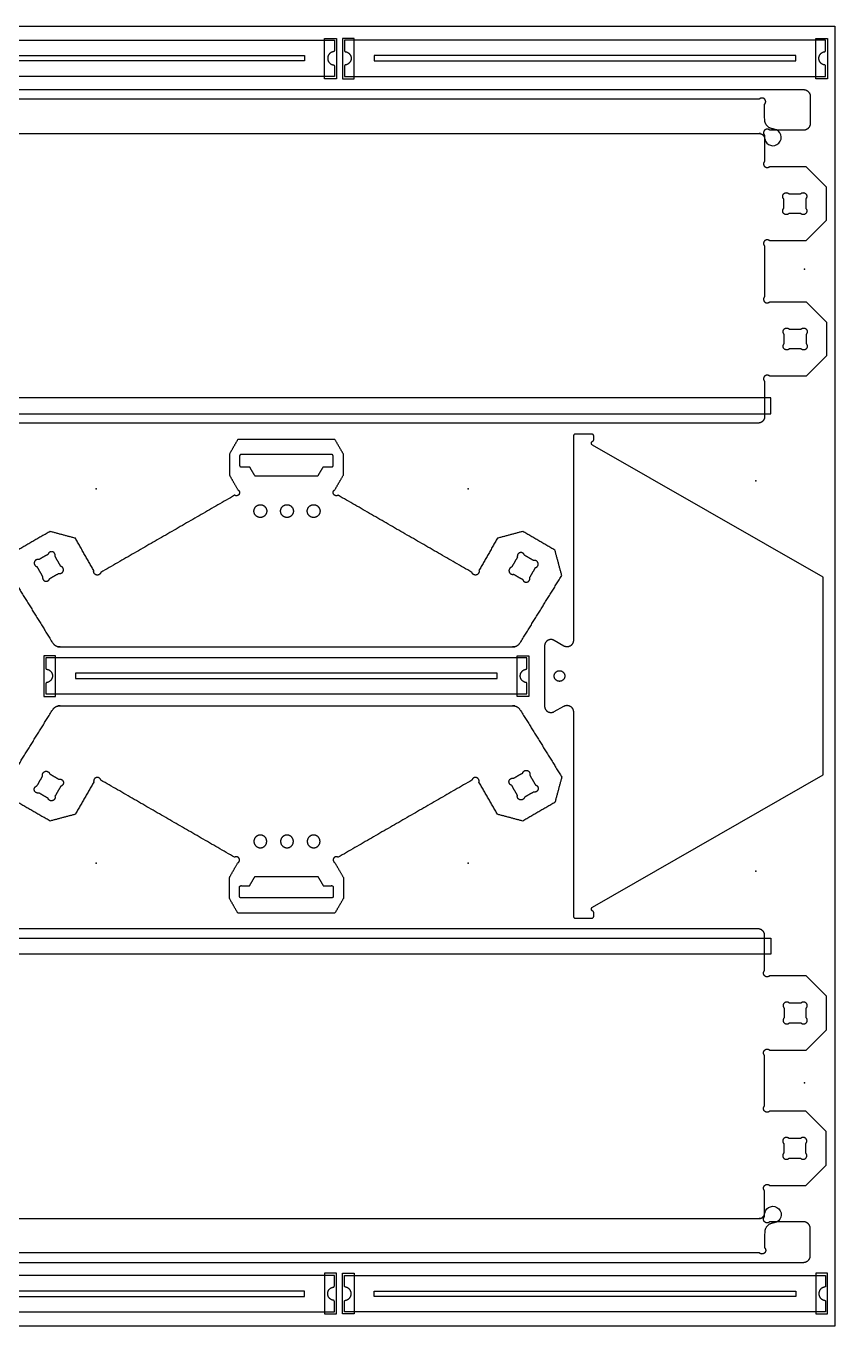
# Model space of a CAD drawing. Header units: millimetres. Extents: x -1 to 403, y -3 to 199.
# Drawn here: x 277.2 to 403.2, y -3.5 to 199 of the extents above; entities that cross this region are included whole.
import ezdxf

# ---------------------------------------------------------------- set-up
doc = ezdxf.new("R2010")
doc.units = ezdxf.units.MM
doc.header["$MEASUREMENT"] = 0
for name, color, linetype, true_color in [('Board Fixings', 6, 'Continuous', 0xff00ff), ('Pockets 10mm', 5, 'Continuous', 0x0000ff), ('Pockets 5mm', 4, 'Continuous', 0x00ffff), ('Profile - inside', 30, 'Continuous', 0xff7f00), ('Profile - outside', 18, 'Continuous', 0x000000), ('Stock Perimeter', 1, 'Continuous', 0xff0007)]:
    doc.layers.add(name, color=color, linetype=linetype, true_color=true_color)

msp = doc.modelspace()

# ---------------------------------------------------------------- linework, layer by layer
at = {"layer": 'Board Fixings'}
for p in [(398.45, 161.14), (390.9, 128.2), (288.16, 126.93), (346.1, 126.93), (288.16, 68.61), (346.1, 68.61), (390.9, 67.35), (398.45, 34.41)]:
    msp.add_point(p, dxfattribs=at)
at = {"layer": 'Pockets 10mm'}
for points in [[(325.56, 190.81), (323.74, 190.81), (323.74, 197.11), (325.56, 197.11)], [(326.52, 190.81), (328.34, 190.81), (328.34, 197.11), (326.52, 197.11)], [(402.05, 190.81), (400.22, 190.81), (400.22, 197.11), (402.05, 197.11)], [(280.02, 94.6), (281.84, 94.6), (281.84, 100.9), (280.02, 100.9)], [(355.54, 94.6), (353.72, 94.6), (353.72, 100.9), (355.54, 100.9)], [(325.56, 4.74), (323.74, 4.74), (323.74, -1.57), (325.56, -1.57)], [(326.52, 4.74), (328.34, 4.74), (328.34, -1.57), (326.52, -1.57)], [(402.05, 4.74), (400.22, 4.74), (400.22, -1.57), (402.05, -1.57)]]:
    msp.add_lwpolyline(points, close=True, dxfattribs=at)
for points, knots in [([(391.45, 187.65), (372.04, 187.65), (352.64, 187.65), (333.24, 187.66), (313.84, 187.65), (294.43, 187.65), (275.03, 187.65)], [-712.913583, -712.913583, -712.913583, -712.913583, -362.279819, -362.279819, -362.279819, -11.646201, -11.646201, -11.646201, -11.646201]), ([(393.75, 182.98), (393.7, 182.98), (393.65, 182.98), (393.6, 182.99), (393.55, 182.99), (393.51, 183), (393.46, 183.01), (393.41, 183.02), (393.36, 183.03), (393.32, 183.05), (393.27, 183.06), (393.22, 183.08), (393.18, 183.1), (393.13, 183.11), (393.09, 183.14), (393.05, 183.16), (393, 183.18), (392.96, 183.21), (392.92, 183.23), (392.88, 183.26), (392.84, 183.29), (392.8, 183.32), (392.76, 183.35), (392.73, 183.39), (392.69, 183.42), (392.66, 183.45), (392.63, 183.49), (392.59, 183.53), (392.56, 183.57), (392.53, 183.61), (392.51, 183.65), (392.48, 183.69), (392.46, 183.73), (392.43, 183.77), (392.41, 183.81), (392.39, 183.86), (392.37, 183.9), (392.35, 183.95), (392.33, 183.99), (392.32, 184.04), (392.31, 184.09), (392.29, 184.14), (392.28, 184.18), (392.27, 184.23), (392.27, 184.28), (392.26, 184.33), (392.26, 184.38), (392.26, 184.43), (392.26, 184.48), (392.25, 185.27), (392.25, 186.05), (392.25, 186.84)], [-741.642316, -741.642316, -741.642316, -741.642316, -740.759583, -740.759583, -740.759583, -739.877179, -739.877179, -739.877179, -738.994775, -738.994775, -738.994775, -738.112371, -738.112371, -738.112371, -737.229968, -737.229968, -737.229968, -736.347564, -736.347564, -736.347564, -735.46516, -735.46516, -735.46516, -734.582757, -734.582757, -734.582757, -733.700353, -733.700353, -733.700353, -732.817949, -732.817949, -732.817949, -731.935545, -731.935545, -731.935545, -731.053142, -731.053142, -731.053142, -730.170738, -730.170738, -730.170738, -729.288334, -729.288334, -729.288334, -728.40593, -728.40593, -728.40593, -727.523527, -727.523527, -727.523527, -713.337698, -713.337698, -713.337698, -713.337698]), ([(392.26, 181.45), (392.45, 180.41), (393.74, 180.03), (395.21, 181.54), (394.79, 182.81), (393.75, 182.98)], [-775.942391, -775.942391, -775.942391, -775.942391, -758.79646, -758.79646, -741.642316, -741.642316, -741.642316, -741.642316]), ([(392.26, 14.1), (392.45, 15.13), (393.74, 15.52), (395.21, 14.01), (394.79, 12.73), (393.75, 12.57)], [-775.942391, -775.942391, -775.942391, -775.942391, -758.79646, -758.79646, -741.642316, -741.642316, -741.642316, -741.642316]), ([(393.75, 12.57), (393.7, 12.57), (393.65, 12.56), (393.6, 12.56), (393.55, 12.55), (393.51, 12.55), (393.46, 12.54), (393.41, 12.53), (393.36, 12.51), (393.32, 12.5), (393.27, 12.49), (393.22, 12.47), (393.18, 12.45), (393.13, 12.43), (393.09, 12.41), (393.05, 12.39), (393, 12.37), (392.96, 12.34), (392.92, 12.31), (392.88, 12.29), (392.84, 12.26), (392.8, 12.23), (392.76, 12.2), (392.73, 12.16), (392.69, 12.13), (392.66, 12.09), (392.63, 12.06), (392.59, 12.02), (392.56, 11.98), (392.53, 11.94), (392.51, 11.9), (392.48, 11.86), (392.46, 11.82), (392.43, 11.78), (392.41, 11.73), (392.39, 11.69), (392.37, 11.64), (392.35, 11.6), (392.33, 11.55), (392.32, 11.51), (392.31, 11.46), (392.29, 11.41), (392.28, 11.36), (392.27, 11.32), (392.27, 11.27), (392.26, 11.22), (392.26, 11.17), (392.26, 11.12), (392.26, 11.06), (392.25, 10.28), (392.25, 9.49), (392.25, 8.71)], [-741.642316, -741.642316, -741.642316, -741.642316, -740.759583, -740.759583, -740.759583, -739.877179, -739.877179, -739.877179, -738.994775, -738.994775, -738.994775, -738.112371, -738.112371, -738.112371, -737.229968, -737.229968, -737.229968, -736.347564, -736.347564, -736.347564, -735.46516, -735.46516, -735.46516, -734.582757, -734.582757, -734.582757, -733.700353, -733.700353, -733.700353, -732.817949, -732.817949, -732.817949, -731.935545, -731.935545, -731.935545, -731.053142, -731.053142, -731.053142, -730.170738, -730.170738, -730.170738, -729.288334, -729.288334, -729.288334, -728.40593, -728.40593, -728.40593, -727.523527, -727.523527, -727.523527, -713.337698, -713.337698, -713.337698, -713.337698]), ([(391.45, 7.9), (372.04, 7.9), (352.64, 7.89), (333.24, 7.89), (313.84, 7.89), (294.43, 7.9), (275.03, 7.9)], [-712.913583, -712.913583, -712.913583, -712.913583, -362.279819, -362.279819, -362.279819, -11.646201, -11.646201, -11.646201, -11.646201])]:
    msp.add_open_spline(points, degree=3, knots=knots, dxfattribs=at)
for points, weights, knots in [([(392.25, 186.84), (392.36, 186.95), (392.42, 187.09), (392.42, 187.24), (392.42, 187.58), (392.18, 187.81), (391.85, 187.81), (391.7, 187.81), (391.56, 187.76), (391.45, 187.65)], [0.853553390825, 0.853553748404, 0.902369284885, 1.00000000027, 0.804737854341, 0.804737854341, 1.00000000027, 0.902369003553, 0.853553467071, 0.853553390823], [-713.3376979, -713.3376979, -713.3376979, -713.3376979, -713.2316694, -713.2316694, -713.2316694, -713.0196117, -713.0196117, -713.0196117, -712.9135829, -712.9135829, -712.9135829, -712.9135829]), ([(274.22, 181.45), (274.22, 181.51), (274.23, 181.56), (274.24, 181.61), (274.25, 181.67), (274.26, 181.72), (274.28, 181.77), (274.3, 181.82), (274.33, 181.87), (274.36, 181.91), (274.39, 181.96), (274.43, 182), (274.46, 182.04), (274.5, 182.08), (274.54, 182.11), (274.59, 182.14), (274.63, 182.17), (274.68, 182.2), (274.73, 182.22), (274.78, 182.24), (274.84, 182.26), (274.89, 182.27), (274.94, 182.28), (275, 182.28), (275.05, 182.28), (294.45, 182.28), (313.84, 182.29), (333.24, 182.29), (352.64, 182.29), (372.03, 182.28), (391.43, 182.28), (391.48, 182.28), (391.54, 182.28), (391.59, 182.27), (391.64, 182.26), (391.7, 182.24), (391.75, 182.22), (391.8, 182.2), (391.84, 182.17), (391.89, 182.14), (391.93, 182.11), (391.98, 182.08), (392.01, 182.04), (392.05, 182), (392.09, 181.96), (392.12, 181.91), (392.15, 181.87), (392.17, 181.82), (392.19, 181.77), (392.22, 181.72), (392.23, 181.67), (392.24, 181.61), (392.25, 181.56), (392.26, 181.51), (392.26, 181.45)], [0.853553390825, 0.85106892907, 0.851325823934, 0.854324075419, 0.851581539463, 0.851581539463, 0.854324075419, 0.851581539463, 0.851581539463, 0.854324075419, 0.851581539463, 0.851581539463, 0.854324075419, 0.851581539463, 0.851581539463, 0.854324075419, 0.851581539463, 0.851581539463, 0.854324075419, 0.851581539463, 0.851581539463, 0.854324075419, 0.851581539463, 0.851581539463, 0.854324075419, 0.854324075419, 0.854324075419, 0.854324075419, 0.854324075419, 0.854324075419, 0.854324075419, 0.851581539463, 0.851581539463, 0.854324075419, 0.851581539463, 0.851581539463, 0.854324075419, 0.851581539463, 0.851581539463, 0.854324075419, 0.851581539463, 0.851581539463, 0.854324075419, 0.851581539463, 0.851581539463, 0.854324075419, 0.851581539463, 0.851581539463, 0.854324075419, 0.851581539463, 0.851581539463, 0.854324075419, 0.851325823934, 0.85106892907, 0.853553390825], [-1492.712626, -1492.712626, -1492.712626, -1492.712626, -1491.731203, -1491.731203, -1491.731203, -1490.749634, -1490.749634, -1490.749634, -1489.768065, -1489.768065, -1489.768065, -1488.786495, -1488.786495, -1488.786495, -1487.804926, -1487.804926, -1487.804926, -1486.823357, -1486.823357, -1486.823357, -1485.841787, -1485.841787, -1485.841787, -1484.860218, -1484.860218, -1484.860218, -1134.327509, -1134.327509, -1134.327509, -783.794799, -783.794799, -783.794799, -782.81323, -782.81323, -782.81323, -781.831661, -781.831661, -781.831661, -780.850091, -780.850091, -780.850091, -779.868522, -779.868522, -779.868522, -778.886952, -778.886952, -778.886952, -777.905383, -777.905383, -777.905383, -776.923814, -776.923814, -776.923814, -775.942391, -775.942391, -775.942391, -775.942391]), ([(274.22, 14.1), (274.22, 14.04), (274.23, 13.99), (274.24, 13.93), (274.25, 13.88), (274.26, 13.83), (274.28, 13.78), (274.3, 13.73), (274.33, 13.68), (274.36, 13.63), (274.39, 13.59), (274.43, 13.55), (274.46, 13.51), (274.5, 13.47), (274.54, 13.44), (274.59, 13.41), (274.63, 13.38), (274.68, 13.35), (274.73, 13.33), (274.78, 13.31), (274.84, 13.29), (274.89, 13.28), (274.94, 13.27), (275, 13.27), (275.05, 13.27), (294.45, 13.26), (313.84, 13.26), (333.24, 13.26), (352.64, 13.26), (372.03, 13.26), (391.43, 13.27), (391.48, 13.27), (391.54, 13.27), (391.59, 13.28), (391.64, 13.29), (391.7, 13.31), (391.75, 13.33), (391.8, 13.35), (391.84, 13.38), (391.89, 13.41), (391.93, 13.44), (391.98, 13.47), (392.01, 13.51), (392.05, 13.55), (392.09, 13.59), (392.12, 13.63), (392.15, 13.68), (392.17, 13.73), (392.19, 13.78), (392.22, 13.83), (392.23, 13.88), (392.24, 13.93), (392.25, 13.99), (392.26, 14.04), (392.26, 14.1)], [0.853553390825, 0.85106892907, 0.851325823934, 0.854324075419, 0.851581539463, 0.851581539463, 0.854324075419, 0.851581539463, 0.851581539463, 0.854324075419, 0.851581539463, 0.851581539463, 0.854324075419, 0.851581539463, 0.851581539463, 0.854324075419, 0.851581539463, 0.851581539463, 0.854324075419, 0.851581539463, 0.851581539463, 0.854324075419, 0.851581539463, 0.851581539463, 0.854324075419, 0.854324075419, 0.854324075419, 0.854324075419, 0.854324075419, 0.854324075419, 0.854324075419, 0.851581539463, 0.851581539463, 0.854324075419, 0.851581539463, 0.851581539463, 0.854324075419, 0.851581539463, 0.851581539463, 0.854324075419, 0.851581539463, 0.851581539463, 0.854324075419, 0.851581539463, 0.851581539463, 0.854324075419, 0.851581539463, 0.851581539463, 0.854324075419, 0.851581539463, 0.851581539463, 0.854324075419, 0.851325823934, 0.85106892907, 0.853553390825], [-1492.712626, -1492.712626, -1492.712626, -1492.712626, -1491.731203, -1491.731203, -1491.731203, -1490.749634, -1490.749634, -1490.749634, -1489.768065, -1489.768065, -1489.768065, -1488.786495, -1488.786495, -1488.786495, -1487.804926, -1487.804926, -1487.804926, -1486.823357, -1486.823357, -1486.823357, -1485.841787, -1485.841787, -1485.841787, -1484.860218, -1484.860218, -1484.860218, -1134.327509, -1134.327509, -1134.327509, -783.794799, -783.794799, -783.794799, -782.81323, -782.81323, -782.81323, -781.831661, -781.831661, -781.831661, -780.850091, -780.850091, -780.850091, -779.868522, -779.868522, -779.868522, -778.886952, -778.886952, -778.886952, -777.905383, -777.905383, -777.905383, -776.923814, -776.923814, -776.923814, -775.942391, -775.942391, -775.942391, -775.942391]), ([(392.25, 8.71), (392.36, 8.6), (392.42, 8.45), (392.42, 8.3), (392.42, 7.97), (392.18, 7.73), (391.85, 7.73), (391.7, 7.73), (391.56, 7.79), (391.45, 7.9)], [0.853553390825, 0.853553748404, 0.902369284885, 1.00000000027, 0.804737854341, 0.804737854341, 1.00000000027, 0.902369003553, 0.853553467071, 0.853553390823], [-713.3376979, -713.3376979, -713.3376979, -713.3376979, -713.2316694, -713.2316694, -713.2316694, -713.0196117, -713.0196117, -713.0196117, -712.9135829, -712.9135829, -712.9135829, -712.9135829])]:
    msp.add_rational_spline(points, weights, degree=3, knots=knots, dxfattribs=at)
for points in [[(393.21, 141.09), (332.77, 141.09), (272.33, 141.09)], [(393.21, 138.62), (393.21, 139.86), (393.21, 141.09)], [(272.33, 138.62), (332.77, 138.62), (393.21, 138.62)], [(272.33, 56.92), (332.77, 56.92), (393.21, 56.92)], [(393.21, 56.92), (393.21, 55.69), (393.21, 54.46)], [(393.21, 54.46), (332.77, 54.46), (272.33, 54.46)]]:
    msp.add_open_spline(points, degree=2, dxfattribs=at)
at = {"layer": 'Pockets 5mm'}
for points in [[(254.98, 194.42), (287.8, 194.42), (320.62, 194.42)], [(320.62, 193.59), (287.8, 193.59), (254.98, 193.59)], [(320.62, 194.42), (320.62, 194), (320.62, 193.59)], [(397.1, 194.42), (364.28, 194.42), (331.46, 194.42)], [(331.46, 194.42), (331.46, 194), (331.46, 193.59)], [(331.46, 193.59), (364.28, 193.59), (397.1, 193.59)], [(397.1, 193.59), (397.1, 194), (397.1, 194.42)], [(350.6, 98.21), (317.78, 98.21), (284.96, 98.21)], [(284.96, 98.21), (284.96, 97.79), (284.96, 97.38)], [(284.96, 97.38), (317.78, 97.38), (350.6, 97.38)], [(350.6, 97.38), (350.6, 97.79), (350.6, 98.21)], [(320.62, 1.96), (287.8, 1.96), (254.98, 1.96)], [(254.98, 1.13), (287.8, 1.13), (320.62, 1.13)], [(320.62, 1.13), (320.62, 1.55), (320.62, 1.96)], [(331.46, 1.13), (331.46, 1.55), (331.46, 1.96)], [(331.46, 1.96), (364.28, 1.96), (397.1, 1.96)], [(397.1, 1.13), (364.28, 1.13), (331.46, 1.13)], [(397.1, 1.96), (397.1, 1.55), (397.1, 1.13)]]:
    msp.add_open_spline(points, degree=2, dxfattribs=at)
at = {"layer": 'Profile - inside'}
for p, q in [((396.04, 172.9), (397.85, 172.9)), ((395.23, 170.62), (395.23, 172.1)), ((398.66, 172.1), (398.66, 170.62)), ((397.85, 169.82), (396.04, 169.82)), ((395.3, 149.54), (395.3, 151.01)), ((396.1, 151.81), (397.91, 151.81)), ((398.72, 151.01), (398.72, 149.54)), ((397.91, 148.73), (396.1, 148.73)), ((397.91, 46.82), (396.1, 46.82)), ((395.3, 46.01), (395.3, 44.54)), ((398.72, 44.54), (398.72, 46.01)), ((396.1, 43.73), (397.91, 43.73)), ((395.23, 24.92), (395.23, 23.45)), ((397.85, 25.73), (396.04, 25.73)), ((398.66, 23.45), (398.66, 24.92)), ((396.04, 22.65), (397.85, 22.65))]:
    msp.add_line(p, q, dxfattribs=at)
for points, weights, knots in [([(395.23, 172.1), (395.07, 172.26), (395.07, 172.5), (395.07, 173.07), (395.64, 173.07), (395.87, 173.07), (396.04, 172.9)], [0.853553390595, 0.853553926963, 1, 0.707106781187, 1, 0.853553504965, 0.853553390593], [30.1818537, 30.1818537, 30.1818537, 30.2878822, 30.2878822, 30.4999399, 30.4999399, 30.6059687, 30.6059687, 30.6059687]), ([(397.85, 172.9), (398.02, 173.07), (398.25, 173.07), (398.82, 173.07), (398.82, 172.5), (398.82, 172.26), (398.66, 172.1)], [0.853553390594, 0.853553630516, 1, 0.707106781187, 1, 0.853553961879, 0.853553390596], [41.5244294, 41.5244294, 41.5244294, 41.6304581, 41.6304581, 41.8425159, 41.8425159, 41.9485444, 41.9485444, 41.9485444]), ([(396.04, 169.82), (395.87, 169.65), (395.64, 169.65), (395.07, 169.65), (395.07, 170.22), (395.07, 170.46), (395.23, 170.62)], [0.853553390593, 0.85355349534, 1, 0.707106781187, 1, 0.853553961879, 0.853553390596], [20.8984086, 20.8984086, 20.8984086, 21.0044374, 21.0044374, 21.2164952, 21.2164952, 21.3225236, 21.3225236, 21.3225236]), ([(398.66, 170.62), (398.82, 170.46), (398.82, 170.22), (398.82, 169.65), (398.25, 169.65), (398.02, 169.65), (397.85, 169.82)], [0.853553390595, 0.853553926963, 1, 0.707106781187, 1, 0.853555348646, 0.853553390619], [50.8078744, 50.8078744, 50.8078744, 50.9139033, 50.9139033, 51.1259616, 51.1259616, 51.2319894, 51.2319894, 51.2319894]), ([(395.3, 151.01), (395.13, 151.17), (395.13, 151.41), (395.13, 151.98), (395.7, 151.98), (395.94, 151.98), (396.1, 151.81)], [0.853553390595, 0.853553926963, 1, 0.707106781187, 1, 0.853553504965, 0.853553390593], [30.1818537, 30.1818537, 30.1818537, 30.2878822, 30.2878822, 30.4999399, 30.4999399, 30.6059687, 30.6059687, 30.6059687]), ([(397.91, 151.81), (398.08, 151.98), (398.32, 151.98), (398.89, 151.98), (398.89, 151.41), (398.89, 151.17), (398.72, 151.01)], [0.853553390594, 0.853553630516, 1, 0.707106781187, 1, 0.853553961879, 0.853553390596], [41.5244294, 41.5244294, 41.5244294, 41.6304581, 41.6304581, 41.8425159, 41.8425159, 41.9485444, 41.9485444, 41.9485444]), ([(396.1, 148.73), (395.94, 148.57), (395.7, 148.57), (395.13, 148.57), (395.13, 149.14), (395.13, 149.37), (395.3, 149.54)], [0.853553390593, 0.85355349534, 1, 0.707106781187, 1, 0.853553961879, 0.853553390596], [20.8984086, 20.8984086, 20.8984086, 21.0044374, 21.0044374, 21.2164952, 21.2164952, 21.3225236, 21.3225236, 21.3225236]), ([(398.72, 149.54), (398.89, 149.37), (398.89, 149.13), (398.89, 148.57), (398.32, 148.57), (398.08, 148.57), (397.91, 148.73)], [0.853553390595, 0.853553926963, 1, 0.707106781187, 1, 0.853555348646, 0.853553390619], [50.8078744, 50.8078744, 50.8078744, 50.9139033, 50.9139033, 51.1259616, 51.1259616, 51.2319894, 51.2319894, 51.2319894]), ([(313.73, 122.47), (314.72, 122.47), (314.72, 123.46), (314.72, 124.46), (313.73, 124.46), (312.73, 124.46), (312.73, 123.46), (312.73, 122.47), (313.73, 122.47)], [1, 0.707106781187, 1, 0.707106781187, 1, 0.707106781187, 1, 0.707106781187, 1], [0, 0, 0, 9.424778, 9.424778, 18.849556, 18.849556, 28.274334, 28.274334, 37.699112, 37.699112, 37.699112]), ([(317.88, 122.47), (318.87, 122.47), (318.87, 123.46), (318.87, 124.46), (317.88, 124.46), (316.88, 124.46), (316.88, 123.46), (316.88, 122.47), (317.88, 122.47)], [1, 0.707106781187, 1, 0.707106781187, 1, 0.707106781187, 1, 0.707106781187, 1], [0, 0, 0, 9.424778, 9.424778, 18.849556, 18.849556, 28.274334, 28.274334, 37.699112, 37.699112, 37.699112]), ([(322.03, 122.47), (323.02, 122.47), (323.02, 123.46), (323.02, 124.46), (322.03, 124.46), (321.03, 124.46), (321.03, 123.46), (321.03, 122.47), (322.03, 122.47)], [1, 0.707106781187, 1, 0.707106781187, 1, 0.707106781187, 1, 0.707106781187, 1], [0, 0, 0, 9.424778, 9.424778, 18.849556, 18.849556, 28.274334, 28.274334, 37.699112, 37.699112, 37.699112]), ([(279.24, 115.91), (279.01, 115.97), (278.8, 115.86), (278.31, 115.57), (278.59, 115.08), (278.71, 114.87), (278.94, 114.81)], [1, 0.923879837298, 1, 0.707106781186, 1, 0.923879414393, 1], [94.352828, 94.352828, 94.352828, 97.04595, 97.04595, 102.432211, 102.432211, 105.125342, 105.125342, 105.125342]), ([(281.75, 116.42), (281.82, 116.65), (281.7, 116.86), (281.42, 117.35), (280.92, 117.07), (280.72, 116.95), (280.66, 116.72)], [1, 0.923879742925, 1, 0.707106781186, 1, 0.923879873536, 1], [73.720986, 73.720986, 73.720986, 76.414116, 76.414116, 81.800376, 81.800376, 84.493498, 84.493498, 84.493498]), ([(354.86, 116.58), (354.8, 116.81), (354.59, 116.93), (354.1, 117.21), (353.82, 116.72), (353.7, 116.51), (353.76, 116.28)], [1, 0.923879837298, 1, 0.707106781187, 1, 0.923879742925, 1], [52.106, 52.106, 52.106, 54.799122, 54.799122, 60.185383, 60.185383, 62.878512, 62.878512, 62.878512]), ([(356.57, 114.66), (356.8, 114.73), (356.92, 114.93), (357.2, 115.42), (356.71, 115.71), (356.51, 115.82), (356.28, 115.76)], [1, 0.923879414393, 1, 0.707106781186, 1, 0.923879873536, 1], [115.967655, 115.967655, 115.967655, 118.660786, 118.660786, 124.047046, 124.047046, 126.740168, 126.740168, 126.740168]), ([(282.35, 113.76), (282.58, 113.7), (282.78, 113.82), (283.27, 114.1), (282.99, 114.59), (282.87, 114.8), (282.65, 114.86)], [0.999999963703, 0.923880000398, 1, 0.707106781186, 1, 0.92386330541, 0.999999963695], [52.106, 52.106, 52.106, 54.799122, 54.799122, 60.185383, 60.185383, 62.87859, 62.87859, 62.87859]), ([(352.86, 114.73), (352.63, 114.66), (352.52, 114.46), (352.23, 113.97), (352.73, 113.68), (352.93, 113.56), (353.16, 113.63)], [0.999999963695, 0.923863232921, 1, 0.707106781186, 1, 0.923879909774, 1], [73.720908, 73.720908, 73.720908, 76.414115, 76.414115, 81.800376, 81.800376, 84.493498, 84.493498, 84.493498]), ([(279.83, 113.25), (279.77, 113.02), (279.88, 112.82), (280.17, 112.32), (280.66, 112.61), (280.86, 112.72), (280.93, 112.95)], [1, 0.92390218504, 1, 0.707106781186, 1, 0.923879873536, 1], [115.967738, 115.967738, 115.967738, 118.660786, 118.660786, 124.047047, 124.047047, 126.740169, 126.740169, 126.740169]), ([(354.58, 112.81), (354.64, 112.58), (354.84, 112.46), (355.33, 112.18), (355.62, 112.67), (355.74, 112.88), (355.67, 113.1)], [1, 0.923879909774, 1, 0.707106781186, 1, 0.923902275638, 0.999999963714], [94.352828, 94.352828, 94.352828, 97.045951, 97.045951, 102.432211, 102.432211, 105.125259, 105.125259, 105.125259]), ([(361.14, 97.77), (361.14, 98.6), (360.31, 98.6), (359.48, 98.6), (359.48, 97.77), (359.48, 96.94), (360.31, 96.94), (361.14, 96.94), (361.14, 97.77)], [1, 0.707106781187, 1, 0.707106781187, 1, 0.707106781187, 1, 0.707106781187, 1], [0, 0, 0, 7.853982, 7.853982, 15.707963, 15.707963, 23.561945, 23.561945, 31.415927, 31.415927, 31.415927]), ([(354.58, 82.66), (354.64, 82.88), (354.84, 83), (355.33, 83.29), (355.62, 82.79), (355.74, 82.59), (355.67, 82.36)], [1, 0.923879909774, 1, 0.707106781186, 1, 0.923902275638, 0.999999963714], [94.352828, 94.352828, 94.352828, 97.045951, 97.045951, 102.432211, 102.432211, 105.125259, 105.125259, 105.125259]), ([(279.83, 82.21), (279.77, 82.44), (279.88, 82.65), (280.17, 83.14), (280.66, 82.86), (280.86, 82.74), (280.93, 82.51)], [1, 0.92390218504, 1, 0.707106781186, 1, 0.923879873536, 1], [115.967738, 115.967738, 115.967738, 118.660786, 118.660786, 124.047047, 124.047047, 126.740169, 126.740169, 126.740169]), ([(282.35, 81.7), (282.58, 81.76), (282.78, 81.65), (283.27, 81.37), (282.99, 80.87), (282.87, 80.67), (282.65, 80.6)], [0.999999963703, 0.923880000398, 1, 0.707106781186, 1, 0.92386330541, 0.999999963695], [52.106, 52.106, 52.106, 54.799122, 54.799122, 60.185383, 60.185383, 62.87859, 62.87859, 62.87859]), ([(352.86, 80.74), (352.63, 80.8), (352.52, 81), (352.23, 81.5), (352.73, 81.78), (352.93, 81.9), (353.16, 81.84)], [0.999999963695, 0.923863232921, 1, 0.707106781186, 1, 0.923879909774, 1], [73.720908, 73.720908, 73.720908, 76.414115, 76.414115, 81.800376, 81.800376, 84.493498, 84.493498, 84.493498]), ([(279.24, 79.55), (279.01, 79.49), (278.8, 79.61), (278.31, 79.89), (278.59, 80.38), (278.71, 80.59), (278.94, 80.65)], [1, 0.923879837298, 1, 0.707106781186, 1, 0.923879414393, 1], [94.352828, 94.352828, 94.352828, 97.04595, 97.04595, 102.432211, 102.432211, 105.125342, 105.125342, 105.125342]), ([(281.75, 79.04), (281.82, 78.81), (281.7, 78.61), (281.42, 78.12), (280.92, 78.4), (280.72, 78.51), (280.66, 78.74)], [1, 0.923879742925, 1, 0.707106781186, 1, 0.923879873536, 1], [73.720986, 73.720986, 73.720986, 76.414116, 76.414116, 81.800376, 81.800376, 84.493498, 84.493498, 84.493498]), ([(354.86, 78.88), (354.8, 78.66), (354.59, 78.54), (354.1, 78.25), (353.82, 78.75), (353.7, 78.95), (353.76, 79.18)], [1, 0.923879837298, 1, 0.707106781187, 1, 0.923879742925, 1], [52.106, 52.106, 52.106, 54.799122, 54.799122, 60.185383, 60.185383, 62.878512, 62.878512, 62.878512]), ([(356.57, 80.8), (356.8, 80.74), (356.92, 80.54), (357.2, 80.04), (356.71, 79.76), (356.51, 79.64), (356.28, 79.7)], [1, 0.923879414393, 1, 0.707106781186, 1, 0.923879873536, 1], [115.967655, 115.967655, 115.967655, 118.660786, 118.660786, 124.047046, 124.047046, 126.740168, 126.740168, 126.740168]), ([(313.73, 73), (314.72, 73), (314.72, 72), (314.72, 71.01), (313.73, 71.01), (312.73, 71.01), (312.73, 72), (312.73, 73), (313.73, 73)], [1, 0.707106781187, 1, 0.707106781187, 1, 0.707106781187, 1, 0.707106781187, 1], [0, 0, 0, 9.424778, 9.424778, 18.849556, 18.849556, 28.274334, 28.274334, 37.699112, 37.699112, 37.699112]), ([(317.88, 73), (318.87, 73), (318.87, 72), (318.87, 71.01), (317.88, 71.01), (316.88, 71.01), (316.88, 72), (316.88, 73), (317.88, 73)], [1, 0.707106781187, 1, 0.707106781187, 1, 0.707106781187, 1, 0.707106781187, 1], [0, 0, 0, 9.424778, 9.424778, 18.849556, 18.849556, 28.274334, 28.274334, 37.699112, 37.699112, 37.699112]), ([(322.03, 73), (323.02, 73), (323.02, 72), (323.02, 71.01), (322.03, 71.01), (321.03, 71.01), (321.03, 72), (321.03, 73), (322.03, 73)], [1, 0.707106781187, 1, 0.707106781187, 1, 0.707106781187, 1, 0.707106781187, 1], [0, 0, 0, 9.424778, 9.424778, 18.849556, 18.849556, 28.274334, 28.274334, 37.699112, 37.699112, 37.699112]), ([(396.1, 46.82), (395.94, 46.98), (395.7, 46.98), (395.13, 46.98), (395.13, 46.41), (395.13, 46.18), (395.3, 46.01)], [0.853553390593, 0.85355349534, 1, 0.707106781187, 1, 0.853553961879, 0.853553390596], [20.8984086, 20.8984086, 20.8984086, 21.0044374, 21.0044374, 21.2164952, 21.2164952, 21.3225236, 21.3225236, 21.3225236]), ([(398.72, 46.01), (398.89, 46.18), (398.89, 46.41), (398.89, 46.98), (398.32, 46.98), (398.08, 46.98), (397.91, 46.82)], [0.853553390595, 0.853553926963, 1, 0.707106781187, 1, 0.853555348646, 0.853553390619], [50.8078744, 50.8078744, 50.8078744, 50.9139033, 50.9139033, 51.1259616, 51.1259616, 51.2319894, 51.2319894, 51.2319894]), ([(395.3, 44.54), (395.13, 44.37), (395.13, 44.14), (395.13, 43.57), (395.7, 43.57), (395.94, 43.57), (396.1, 43.73)], [0.853553390595, 0.853553926963, 1, 0.707106781187, 1, 0.853553504965, 0.853553390593], [30.1818537, 30.1818537, 30.1818537, 30.2878822, 30.2878822, 30.4999399, 30.4999399, 30.6059687, 30.6059687, 30.6059687]), ([(397.91, 43.73), (398.08, 43.57), (398.32, 43.57), (398.89, 43.57), (398.89, 44.14), (398.89, 44.37), (398.72, 44.54)], [0.853553390594, 0.853553630516, 1, 0.707106781187, 1, 0.853553961879, 0.853553390596], [41.5244294, 41.5244294, 41.5244294, 41.6304581, 41.6304581, 41.8425159, 41.8425159, 41.9485444, 41.9485444, 41.9485444]), ([(396.04, 25.73), (395.87, 25.89), (395.64, 25.89), (395.07, 25.89), (395.07, 25.33), (395.07, 25.09), (395.23, 24.92)], [0.853553390593, 0.85355349534, 1, 0.707106781187, 1, 0.853553961879, 0.853553390596], [20.8984086, 20.8984086, 20.8984086, 21.0044374, 21.0044374, 21.2164952, 21.2164952, 21.3225236, 21.3225236, 21.3225236]), ([(398.66, 24.92), (398.82, 25.09), (398.82, 25.33), (398.82, 25.89), (398.25, 25.89), (398.02, 25.89), (397.85, 25.73)], [0.853553390595, 0.853553926963, 1, 0.707106781187, 1, 0.853555348646, 0.853553390619], [50.8078744, 50.8078744, 50.8078744, 50.9139033, 50.9139033, 51.1259616, 51.1259616, 51.2319894, 51.2319894, 51.2319894]), ([(395.23, 23.45), (395.07, 23.29), (395.07, 23.05), (395.07, 22.48), (395.64, 22.48), (395.87, 22.48), (396.04, 22.65)], [0.853553390595, 0.853553926963, 1, 0.707106781187, 1, 0.853553504965, 0.853553390593], [30.1818537, 30.1818537, 30.1818537, 30.2878822, 30.2878822, 30.4999399, 30.4999399, 30.6059687, 30.6059687, 30.6059687]), ([(397.85, 22.65), (398.02, 22.48), (398.25, 22.48), (398.82, 22.48), (398.82, 23.05), (398.82, 23.29), (398.66, 23.45)], [0.853553390594, 0.853553630516, 1, 0.707106781187, 1, 0.853553961879, 0.853553390596], [41.5244294, 41.5244294, 41.5244294, 41.6304581, 41.6304581, 41.8425159, 41.8425159, 41.9485444, 41.9485444, 41.9485444])]:
    msp.add_rational_spline(points, weights, degree=2, knots=knots, dxfattribs=at)
for points, weights in [([(310.8, 132.27), (310.58, 132.31), (310.5, 132.1)], [1, 0.765354452738, 0.999999888112]), ([(325.06, 132.1), (324.98, 132.31), (324.76, 132.27)], [1, 0.765355156393, 1]), ([(310.5, 130.52), (310.58, 130.31), (310.8, 130.35)], [1, 0.761825870396, 0.99999988643]), ([(324.76, 130.35), (324.98, 130.31), (325.06, 130.52)], [1, 0.761825813611, 1]), ([(310.5, 64.95), (310.58, 65.16), (310.8, 65.11)], [1, 0.761825870396, 0.99999988643]), ([(324.76, 65.11), (324.98, 65.16), (325.06, 64.95)], [1, 0.761825813611, 1]), ([(310.8, 63.2), (310.58, 63.16), (310.5, 63.36)], [1, 0.765354452738, 0.999999888112]), ([(325.06, 63.36), (324.98, 63.16), (324.76, 63.2)], [1, 0.765355156393, 1])]:
    msp.add_rational_spline(points, weights, degree=2, dxfattribs=at)
for points in [[(310.5, 132.1), (310.5, 131.31), (310.5, 130.52)], [(324.76, 132.27), (317.78, 132.27), (310.8, 132.27)], [(325.06, 130.52), (325.06, 131.31), (325.06, 132.1)], [(310.8, 130.35), (311.42, 130.35), (312.04, 130.35)], [(312.04, 130.35), (312.45, 129.65), (312.87, 128.94)], [(322.7, 128.94), (323.11, 129.65), (323.52, 130.35)], [(323.52, 130.35), (324.14, 130.35), (324.76, 130.35)], [(312.87, 128.94), (317.78, 128.94), (322.7, 128.94)], [(280.66, 116.72), (279.95, 116.32), (279.24, 115.91)], [(282.65, 114.86), (282.2, 115.64), (281.75, 116.42)], [(353.76, 116.28), (353.31, 115.51), (352.86, 114.73)], [(356.28, 115.76), (355.57, 116.17), (354.86, 116.58)], [(278.94, 114.81), (279.38, 114.03), (279.83, 113.25)], [(280.93, 112.95), (281.64, 113.36), (282.35, 113.76)], [(353.16, 113.63), (353.87, 113.22), (354.58, 112.81)], [(355.67, 113.1), (356.12, 113.88), (356.57, 114.66)], [(278.94, 80.65), (279.38, 81.43), (279.83, 82.21)], [(280.93, 82.51), (281.64, 82.11), (282.35, 81.7)], [(353.16, 81.84), (353.87, 82.25), (354.58, 82.66)], [(355.67, 82.36), (356.12, 81.58), (356.57, 80.8)], [(280.66, 78.74), (279.95, 79.15), (279.24, 79.55)], [(282.65, 80.6), (282.2, 79.82), (281.75, 79.04)], [(353.76, 79.18), (353.31, 79.96), (352.86, 80.74)], [(356.28, 79.7), (355.57, 79.29), (354.86, 78.88)], [(310.5, 63.36), (310.5, 64.16), (310.5, 64.95)], [(310.8, 65.11), (311.42, 65.11), (312.04, 65.11)], [(312.04, 65.11), (312.45, 65.82), (312.87, 66.52)], [(312.87, 66.52), (317.78, 66.52), (322.7, 66.52)], [(322.7, 66.52), (323.11, 65.82), (323.52, 65.11)], [(323.52, 65.11), (324.14, 65.11), (324.76, 65.11)], [(325.06, 64.95), (325.06, 64.16), (325.06, 63.36)], [(324.76, 63.2), (317.78, 63.2), (310.8, 63.2)]]:
    msp.add_open_spline(points, degree=2, dxfattribs=at)
at = {"layer": 'Profile - outside'}
for p, q in [((250.34, 196.82), (325.25, 196.82)), ((325.25, 196.82), (325.25, 195.19)), ((401.74, 196.82), (326.83, 196.82)), ((326.83, 196.82), (326.83, 195.19)), ((401.74, 195.19), (401.74, 196.82)), ((325.25, 192.81), (325.25, 191.18)), ((326.83, 192.81), (326.83, 191.18)), ((401.74, 191.18), (401.74, 192.81)), ((325.25, 191.18), (250.34, 191.18)), ((326.83, 191.18), (401.74, 191.18)), ((268.15, 189.12), (398.31, 189.12)), ((399.36, 188.07), (399.36, 183.85)), ((392.25, 181.99), (392.25, 177.96)), ((393.05, 177.15), (398.66, 177.15)), ((398.66, 177.15), (401.82, 173.99)), ((401.82, 173.99), (401.82, 168.72)), ((401.82, 168.72), (398.66, 165.56)), ((392.25, 164.75), (392.25, 163.98)), ((398.66, 165.56), (393.05, 165.56)), ((392.25, 163.98), (392.25, 157.65)), ((392.25, 157.65), (392.25, 156.88)), ((393.05, 156.07), (398.72, 156.07)), ((398.72, 156.07), (401.88, 152.91)), ((401.88, 152.91), (401.88, 147.64)), ((401.88, 147.64), (398.72, 144.48)), ((398.72, 144.48), (393.05, 144.48)), ((392.25, 143.67), (392.25, 138.18)), ((391.25, 137.18), (275.21, 137.18)), ((362.47, 135.13), (362.47, 103.31)), ((365.31, 135.46), (362.8, 135.46)), ((401.38, 113.15), (365.46, 133.74)), ((365.65, 134.64), (365.65, 135.13)), ((401.38, 82.4), (401.38, 113.15)), ((361, 102.43), (359.49, 103.31)), ((357.99, 102.46), (357.99, 93.09)), ((355.23, 100.61), (280.33, 100.61)), ((280.33, 100.61), (280.33, 98.98)), ((355.23, 98.98), (355.23, 100.61)), ((280.33, 96.6), (280.33, 94.97)), ((355.23, 94.97), (355.23, 96.6)), ((280.33, 94.97), (355.23, 94.97)), ((359.47, 92.22), (360.99, 93.08)), ((362.47, 92.21), (362.47, 60.37)), ((365.46, 61.76), (401.38, 82.4)), ((365.65, 60.37), (365.65, 60.86)), ((362.8, 60.04), (365.31, 60.04)), ((391.25, 58.37), (275.21, 58.37)), ((392.25, 51.88), (392.25, 57.37)), ((398.72, 51.07), (393.05, 51.07)), ((401.88, 47.91), (398.72, 51.07)), ((401.88, 42.64), (401.88, 47.91)), ((398.72, 39.48), (401.88, 42.64)), ((392.25, 37.9), (392.25, 38.67)), ((393.05, 39.48), (398.72, 39.48)), ((392.25, 31.57), (392.25, 37.9)), ((392.25, 30.8), (392.25, 31.57)), ((398.66, 29.99), (393.05, 29.99)), ((401.82, 26.83), (398.66, 29.99)), ((401.82, 21.56), (401.82, 26.83)), ((398.66, 18.4), (401.82, 21.56)), ((393.05, 18.4), (398.66, 18.4)), ((392.25, 13.56), (392.25, 17.59)), ((399.36, 7.48), (399.36, 11.7)), ((268.15, 6.43), (398.31, 6.43)), ((325.25, 4.37), (250.34, 4.37)), ((325.25, 2.74), (325.25, 4.37)), ((326.83, 2.74), (326.83, 4.37)), ((326.83, 4.37), (401.74, 4.37)), ((401.74, 4.37), (401.74, 2.74)), ((325.25, -1.28), (325.25, 0.35)), ((326.83, -1.28), (326.83, 0.35)), ((401.74, 0.35), (401.74, -1.28)), ((250.34, -1.28), (325.25, -1.28)), ((401.74, -1.28), (326.83, -1.28))]:
    msp.add_line(p, q, dxfattribs=at)
for points, weights, knots in [([(325.11, 195.03), (324.21, 194.9), (324.21, 194), (324.21, 193.1), (325.11, 192.97)], [1, 0.754298029456, 1, 0.754298029456, 1], [443.799671, 443.799671, 443.799671, 452.752322, 452.752322, 461.704973, 461.704973, 461.704973]), ([(326.97, 195.03), (327.87, 194.9), (327.87, 194), (327.87, 193.1), (326.97, 192.97)], [1, 0.754298029456, 1, 0.754298029456, 1], [443.799671, 443.799671, 443.799671, 452.752322, 452.752322, 461.704973, 461.704973, 461.704973]), ([(401.59, 192.97), (400.7, 193.1), (400.7, 194), (400.7, 194.9), (401.59, 195.03)], [1, 0.754298029456, 1, 0.754298029456, 1], [935.458796, 935.458796, 935.458796, 944.411447, 944.411447, 953.364098, 953.364098, 953.364098]), ([(393.05, 182.8), (392.88, 182.96), (392.65, 182.96), (392.08, 182.96), (392.08, 182.39), (392.08, 182.16), (392.25, 181.99)], [0.99999944135, 0.9999994918, 1.17157222075, 0.828426661945, 1.17157222075, 0.999999476234, 0.99999944135], [6227.2440568, 6227.2440568, 6227.2440568, 6227.3500856, 6227.3500856, 6227.5621432, 6227.5621432, 6227.6681719, 6227.6681719, 6227.6681719]), ([(392.25, 177.96), (392.08, 177.79), (392.08, 177.55), (392.08, 176.99), (392.65, 176.99), (392.88, 176.99), (393.05, 177.15)], [0.99999944135, 0.999999811532, 1.17157222075, 0.828426661945, 1.17157222075, 0.999999582135, 0.999999441349], [6251.9694956, 6251.9694956, 6251.9694956, 6252.0755242, 6252.0755242, 6252.2875819, 6252.2875819, 6252.3936107, 6252.3936107, 6252.3936107]), ([(393.05, 165.56), (392.88, 165.72), (392.65, 165.72), (392.08, 165.72), (392.08, 165.15), (392.08, 164.92), (392.25, 164.75)], [0.999999441349, 0.999999450892, 1.17157222075, 0.828426661945, 1.17157222075, 0.999999558045, 0.999999441349], [6405.5608107, 6405.5608107, 6405.5608107, 6405.6668395, 6405.6668395, 6405.8788971, 6405.8788971, 6405.9849258, 6405.9849258, 6405.9849258]), ([(392.25, 156.88), (392.08, 156.71), (392.08, 156.47), (392.08, 155.9), (392.65, 155.9), (392.88, 155.9), (393.05, 156.07)], [0.999999441349, 0.999999529184, 1.17157222075, 0.828426661945, 1.17157222075, 0.999999582135, 0.999999441349], [6453.4362427, 6453.4362427, 6453.4362427, 6453.5422714, 6453.5422714, 6453.754329, 6453.754329, 6453.8603577, 6453.8603577, 6453.8603577]), ([(393.05, 144.48), (392.88, 144.64), (392.65, 144.64), (392.08, 144.64), (392.08, 144.07), (392.08, 143.84), (392.25, 143.67)], [0.999999441349, 0.999999573611, 1.17157222075, 0.828426661945, 1.17157222075, 1.0000015783, 0.999999441376], [4162.7994097, 4162.7994097, 4162.7994097, 4162.9054387, 4162.9054387, 4163.117497, 4163.117497, 4163.2235248, 4163.2235248, 4163.2235248]), ([(365.46, 133.74), (365.27, 133.83), (365.27, 134.04), (365.27, 134.25), (365.46, 134.34)], [1, 0.847724848596, 1, 0.847724848596, 1], [10843.129107, 10843.129107, 10843.129107, 10845.365568, 10845.365568, 10847.602028, 10847.602028, 10847.602028]), ([(310.22, 126.79), (310.41, 126.69), (310.47, 126.49), (310.53, 126.28), (310.42, 126.1), (310.32, 125.91), (310.11, 125.86), (309.9, 125.81), (309.72, 125.93)], [1, 0.918949415604, 1, 0.918949415604, 1, 0.918949415604, 1, 0.918949415604, 1], [477.473507, 477.473507, 477.473507, 479.905836, 479.905836, 482.338164, 482.338164, 484.770493, 484.770493, 487.202821, 487.202821, 487.202821]), ([(325.84, 125.93), (325.66, 125.81), (325.45, 125.86), (325.25, 125.91), (325.14, 126.1), (325.03, 126.28), (325.09, 126.49), (325.15, 126.69), (325.34, 126.79)], [0.999999961352, 0.918949434928, 1, 0.918949415604, 1, 0.918949415604, 1, 0.918949415604, 1], [1624.402976, 1624.402976, 1624.402976, 1626.835304, 1626.835304, 1629.267633, 1629.267633, 1631.699962, 1631.699962, 1634.13229, 1634.13229, 1634.13229]), ([(274.89, 113.43), (278.13, 108.2), (281.37, 102.96), (281.76, 102.33), (282.5, 102.33), (317.78, 102.33), (353.06, 102.33), (353.8, 102.33), (354.19, 102.96), (357.43, 108.2), (360.67, 113.43)], [1, 1, 1, 0.873547940575, 1, 1, 1, 0.873203471259, 1, 0.999999996133, 1], [760.988656, 760.988656, 760.988656, 835.170565, 835.170565, 843.304194, 843.304194, 1268.329772, 1268.329772, 1276.474718, 1276.474718, 1350.644296, 1350.644296, 1350.644296]), ([(288.89, 113.92), (288.78, 113.5), (288.34, 113.5), (287.77, 113.5), (287.77, 114.06), (287.77, 114.14), (287.79, 114.21)], [1, 0.793509785128, 1, 0.707106781186, 1, 0.94821384591, 0.914740206984], [632.055427, 632.055427, 632.055427, 636.542219, 636.542219, 641.928479, 641.928479, 641.965973, 641.965973, 641.965973]), ([(347.77, 114.21), (347.79, 114.14), (347.79, 114.07), (347.79, 113.5), (347.22, 113.5), (346.78, 113.5), (346.67, 113.92)], [0.915013657784, 0.948497315859, 1.00029899057, 0.707318199447, 1.00029899057, 0.794512354422, 1.00029889245], [1469.651858, 1469.651858, 1469.651858, 1469.689372, 1469.689372, 1475.075633, 1475.075633, 1479.557234, 1479.557234, 1479.557234]), ([(359.49, 103.31), (358.99, 103.61), (358.49, 103.32), (357.99, 103.03), (357.99, 102.46)], [1, 0.865360754572, 1, 0.865360754572, 1], [9832.149728, 9832.149728, 9832.149728, 9838.448847, 9838.448847, 9844.747966, 9844.747966, 9844.747966]), ([(362.47, 103.31), (362.47, 102.75), (362, 102.46), (361.53, 102.17), (361.03, 102.42)], [1, 0.873359140736, 1, 0.873359140736, 1], [11065.953099, 11065.953099, 11065.953099, 11072.057974, 11072.057974, 11078.162848, 11078.162848, 11078.162848]), ([(280.47, 98.82), (281.36, 98.69), (281.36, 97.79), (281.36, 96.89), (280.47, 96.76)], [1, 0.754298029456, 1, 0.754298029456, 1], [443.799671, 443.799671, 443.799671, 452.752322, 452.752322, 461.704973, 461.704973, 461.704973]), ([(355.09, 96.76), (354.2, 96.89), (354.2, 97.79), (354.2, 98.69), (355.09, 98.82)], [1, 0.754298029456, 1, 0.754298029456, 1], [935.458796, 935.458796, 935.458796, 944.411447, 944.411447, 953.364098, 953.364098, 953.364098]), ([(360.99, 93.08), (361.48, 93.36), (361.98, 93.07), (362.47, 92.78), (362.47, 92.21)], [1, 0.867462114222, 1, 0.867462114222, 1], [9924.143788, 9924.143788, 9924.143788, 9930.392406, 9930.392406, 9936.641024, 9936.641024, 9936.641024]), ([(274.89, 82.03), (278.13, 87.27), (281.37, 92.5), (281.76, 93.13), (282.5, 93.13), (317.78, 93.13), (353.06, 93.13), (353.8, 93.13), (354.19, 92.5), (357.43, 87.27), (360.67, 82.03)], [1, 1, 1, 0.873547940575, 1, 1, 1, 0.873203471259, 1, 0.999999996133, 1], [760.988656, 760.988656, 760.988656, 835.170565, 835.170565, 843.304194, 843.304194, 1268.329772, 1268.329772, 1276.474718, 1276.474718, 1350.644296, 1350.644296, 1350.644296]), ([(357.99, 93.09), (357.99, 92.52), (358.48, 92.23), (358.97, 91.94), (359.47, 92.22)], [1, 0.867462235376, 1, 0.867462235376, 1], [9901.148094, 9901.148094, 9901.148094, 9907.396709, 9907.396709, 9913.645324, 9913.645324, 9913.645324]), ([(288.89, 81.55), (288.78, 81.97), (288.34, 81.97), (287.77, 81.97), (287.77, 81.4), (287.77, 81.33), (287.79, 81.25)], [1, 0.793509785128, 1, 0.707106781186, 1, 0.94821384591, 0.914740206984], [632.055427, 632.055427, 632.055427, 636.542219, 636.542219, 641.928479, 641.928479, 641.965973, 641.965973, 641.965973]), ([(347.77, 81.25), (347.79, 81.32), (347.79, 81.4), (347.79, 81.97), (347.22, 81.97), (346.78, 81.97), (346.67, 81.55)], [0.915013657784, 0.948497315859, 1.00029899057, 0.707318199447, 1.00029899057, 0.794512354422, 1.00029889245], [1469.651858, 1469.651858, 1469.651858, 1469.689372, 1469.689372, 1475.075633, 1475.075633, 1479.557234, 1479.557234, 1479.557234]), ([(310.22, 68.67), (310.41, 68.77), (310.47, 68.98), (310.53, 69.18), (310.42, 69.37), (310.32, 69.55), (310.11, 69.6), (309.9, 69.65), (309.72, 69.53)], [1, 0.918949415604, 1, 0.918949415604, 1, 0.918949415604, 1, 0.918949415604, 1], [477.473507, 477.473507, 477.473507, 479.905836, 479.905836, 482.338164, 482.338164, 484.770493, 484.770493, 487.202821, 487.202821, 487.202821]), ([(325.84, 69.53), (325.66, 69.65), (325.45, 69.6), (325.25, 69.55), (325.14, 69.37), (325.03, 69.18), (325.09, 68.98), (325.15, 68.77), (325.34, 68.67)], [0.999999961352, 0.918949434928, 1, 0.918949415604, 1, 0.918949415604, 1, 0.918949415604, 1], [1624.402976, 1624.402976, 1624.402976, 1626.835304, 1626.835304, 1629.267633, 1629.267633, 1631.699962, 1631.699962, 1634.13229, 1634.13229, 1634.13229]), ([(365.46, 61.16), (365.27, 61.25), (365.27, 61.46), (365.27, 61.67), (365.46, 61.76)], [0.999999430234, 0.847724365591, 0.999999430234, 0.847724401896, 0.999999357624], [10154.888444, 10154.888444, 10154.888444, 10157.124905, 10157.124905, 10159.361364, 10159.361364, 10159.361364]), ([(393.05, 51.07), (392.88, 50.91), (392.65, 50.91), (392.08, 50.91), (392.08, 51.47), (392.08, 51.71), (392.25, 51.88)], [0.999999441349, 0.999999573611, 1.17157222075, 0.828426661945, 1.17157222075, 1.0000015783, 0.999999441376], [4162.7994097, 4162.7994097, 4162.7994097, 4162.9054387, 4162.9054387, 4163.117497, 4163.117497, 4163.2235248, 4163.2235248, 4163.2235248]), ([(392.25, 38.67), (392.08, 38.84), (392.08, 39.07), (392.08, 39.64), (392.65, 39.64), (392.88, 39.64), (393.05, 39.48)], [0.999999441349, 0.999999529184, 1.17157222075, 0.828426661945, 1.17157222075, 0.999999582135, 0.999999441349], [6453.4362427, 6453.4362427, 6453.4362427, 6453.5422714, 6453.5422714, 6453.754329, 6453.754329, 6453.8603577, 6453.8603577, 6453.8603577]), ([(393.05, 29.99), (392.88, 29.82), (392.65, 29.82), (392.08, 29.82), (392.08, 30.39), (392.08, 30.63), (392.25, 30.8)], [0.999999441349, 0.999999450892, 1.17157222075, 0.828426661945, 1.17157222075, 0.999999558045, 0.999999441349], [6405.5608107, 6405.5608107, 6405.5608107, 6405.6668395, 6405.6668395, 6405.8788971, 6405.8788971, 6405.9849258, 6405.9849258, 6405.9849258]), ([(392.25, 17.59), (392.08, 17.76), (392.08, 17.99), (392.08, 18.56), (392.65, 18.56), (392.88, 18.56), (393.05, 18.4)], [0.99999944135, 0.999999811532, 1.17157222075, 0.828426661945, 1.17157222075, 0.999999582135, 0.999999441349], [6251.9694956, 6251.9694956, 6251.9694956, 6252.0755242, 6252.0755242, 6252.2875819, 6252.2875819, 6252.3936107, 6252.3936107, 6252.3936107]), ([(393.05, 12.75), (392.88, 12.58), (392.65, 12.58), (392.08, 12.58), (392.08, 13.15), (392.08, 13.39), (392.25, 13.56)], [0.99999944135, 0.9999994918, 1.17157222075, 0.828426661945, 1.17157222075, 0.999999476234, 0.99999944135], [6227.2440568, 6227.2440568, 6227.2440568, 6227.3500856, 6227.3500856, 6227.5621432, 6227.5621432, 6227.6681719, 6227.6681719, 6227.6681719]), ([(325.11, 0.52), (324.21, 0.64), (324.21, 1.55), (324.21, 2.45), (325.11, 2.57)], [1, 0.754298029456, 1, 0.754298029456, 1], [443.799671, 443.799671, 443.799671, 452.752322, 452.752322, 461.704973, 461.704973, 461.704973]), ([(326.97, 0.52), (327.87, 0.64), (327.87, 1.55), (327.87, 2.45), (326.97, 2.57)], [1, 0.754298029456, 1, 0.754298029456, 1], [443.799671, 443.799671, 443.799671, 452.752322, 452.752322, 461.704973, 461.704973, 461.704973]), ([(401.59, 2.57), (400.7, 2.45), (400.7, 1.55), (400.7, 0.64), (401.59, 0.52)], [1, 0.754298029456, 1, 0.754298029456, 1], [935.458796, 935.458796, 935.458796, 944.411447, 944.411447, 953.364098, 953.364098, 953.364098])]:
    msp.add_rational_spline(points, weights, degree=2, knots=knots, dxfattribs=at)
for points, weights in [([(325.25, 195.19), (325.25, 195.05), (325.11, 195.03)], [1, 0.754298029456, 1]), ([(326.83, 195.19), (326.83, 195.05), (326.97, 195.03)], [1, 0.754298029456, 1]), ([(401.59, 195.03), (401.74, 195.05), (401.74, 195.19)], [1, 0.754298029456, 1]), ([(325.11, 192.97), (325.25, 192.95), (325.25, 192.81)], [1, 0.754298029456, 1]), ([(326.97, 192.97), (326.83, 192.95), (326.83, 192.81)], [1, 0.754298029456, 1]), ([(401.74, 192.81), (401.74, 192.95), (401.59, 192.97)], [1, 0.754298029456, 1]), ([(398.31, 189.12), (399.36, 189.12), (399.36, 188.07)], [0.999999860338, 0.707107229098, 0.999999720675]), ([(399.36, 183.85), (399.36, 182.8), (398.31, 182.8)], [0.999999720675, 0.707107200172, 0.99999944135]), ([(392.25, 138.18), (392.25, 137.18), (391.25, 137.18)], [1, 0.707107029603, 1]), ([(362.8, 135.46), (362.47, 135.46), (362.47, 135.13)], [0.999999575455, 0.707106719406, 0.999999575455]), ([(365.65, 135.13), (365.65, 135.46), (365.31, 135.46)], [1, 0.707106781187, 1]), ([(365.46, 134.34), (365.65, 134.43), (365.65, 134.64)], [1, 0.847724848595, 1]), ([(361.03, 102.42), (361.01, 102.42), (361, 102.43)], [1, 0.999475971285, 1]), ([(280.33, 98.98), (280.33, 98.84), (280.47, 98.82)], [1, 0.754298029456, 1]), ([(355.09, 98.82), (355.23, 98.84), (355.23, 98.98)], [1, 0.754298029456, 1]), ([(280.47, 96.76), (280.33, 96.74), (280.33, 96.6)], [1, 0.754298029456, 1]), ([(355.23, 96.6), (355.23, 96.74), (355.09, 96.76)], [1, 0.754298029456, 1]), ([(365.65, 60.86), (365.65, 61.07), (365.46, 61.16)], [0.999999502844, 0.847724597614, 0.999999430234]), ([(362.47, 60.37), (362.47, 60.04), (362.8, 60.04)], [1, 0.707106781186, 1]), ([(365.31, 60.04), (365.65, 60.04), (365.65, 60.37)], [1, 0.707106781187, 1]), ([(392.25, 57.37), (392.25, 58.37), (391.25, 58.37)], [1, 0.707107029603, 1]), ([(399.36, 11.7), (399.36, 12.75), (398.31, 12.75)], [0.999999720675, 0.707107200172, 0.99999944135]), ([(398.31, 6.43), (399.36, 6.43), (399.36, 7.48)], [0.999999860338, 0.707107229098, 0.999999720675]), ([(325.11, 2.57), (325.25, 2.59), (325.25, 2.74)], [1, 0.754298029456, 1]), ([(326.97, 2.57), (326.83, 2.59), (326.83, 2.74)], [1, 0.754298029456, 1]), ([(401.74, 2.74), (401.74, 2.59), (401.59, 2.57)], [1, 0.754298029456, 1]), ([(325.25, 0.35), (325.25, 0.5), (325.11, 0.52)], [1, 0.754298029456, 1]), ([(326.83, 0.35), (326.83, 0.5), (326.97, 0.52)], [1, 0.754298029456, 1]), ([(401.59, 0.52), (401.74, 0.5), (401.74, 0.35)], [1, 0.754298029456, 1])]:
    msp.add_rational_spline(points, weights, degree=2, dxfattribs=at)
for points in [[(398.31, 182.8), (395.68, 182.8), (393.05, 182.8)], [(310.22, 134.63), (309.56, 133.48), (308.91, 132.34)], [(325.34, 134.63), (317.78, 134.63), (310.22, 134.63)], [(326.66, 132.34), (326, 133.48), (325.34, 134.63)], [(308.91, 132.34), (308.91, 130.71), (308.91, 129.08)], [(326.66, 129.08), (326.66, 130.71), (326.66, 132.34)], [(308.91, 129.08), (309.56, 127.94), (310.22, 126.79)], [(325.34, 126.79), (326, 127.94), (326.66, 129.08)], [(309.72, 125.93), (299.31, 119.92), (288.89, 113.92)], [(346.67, 113.92), (336.25, 119.92), (325.84, 125.93)], [(280.98, 120.29), (278.47, 118.84), (275.96, 117.39)], [(284.92, 119.23), (282.95, 119.76), (280.98, 120.29)], [(354.58, 120.29), (352.61, 119.76), (350.64, 119.23)], [(359.6, 117.39), (357.09, 118.84), (354.58, 120.29)], [(287.79, 114.21), (286.35, 116.72), (284.92, 119.23)], [(350.64, 119.23), (349.21, 116.72), (347.77, 114.21)], [(360.67, 113.43), (360.13, 115.41), (359.6, 117.39)], [(287.79, 81.25), (286.35, 78.74), (284.92, 76.23)], [(309.72, 69.53), (299.31, 75.54), (288.89, 81.55)], [(346.67, 81.55), (336.25, 75.54), (325.84, 69.53)], [(350.64, 76.23), (349.21, 78.74), (347.77, 81.25)], [(360.67, 82.03), (360.13, 80.05), (359.6, 78.07)], [(280.98, 75.18), (278.47, 76.63), (275.96, 78.07)], [(359.6, 78.07), (357.09, 76.63), (354.58, 75.18)], [(284.92, 76.23), (282.95, 75.71), (280.98, 75.18)], [(354.58, 75.18), (352.61, 75.71), (350.64, 76.23)], [(308.91, 66.38), (309.56, 67.53), (310.22, 68.67)], [(325.34, 68.67), (326, 67.53), (326.66, 66.38)], [(308.91, 63.13), (308.91, 64.75), (308.91, 66.38)], [(326.66, 66.38), (326.66, 64.75), (326.66, 63.13)], [(310.22, 60.84), (309.56, 61.98), (308.91, 63.13)], [(326.66, 63.13), (326, 61.98), (325.34, 60.84)], [(325.34, 60.84), (317.78, 60.84), (310.22, 60.84)], [(398.31, 12.75), (395.68, 12.75), (393.05, 12.75)]]:
    msp.add_open_spline(points, degree=2, dxfattribs=at)
at = {"layer": 'Stock Perimeter'}
for p, q in [((-1.5, 199.03), (403.21, 199.03)), ((403.21, 199.03), (403.21, -3.49)), ((403.21, -3.49), (-1.5, -3.49))]:
    msp.add_line(p, q, dxfattribs=at)

doc.saveas('drawing.dxf')
